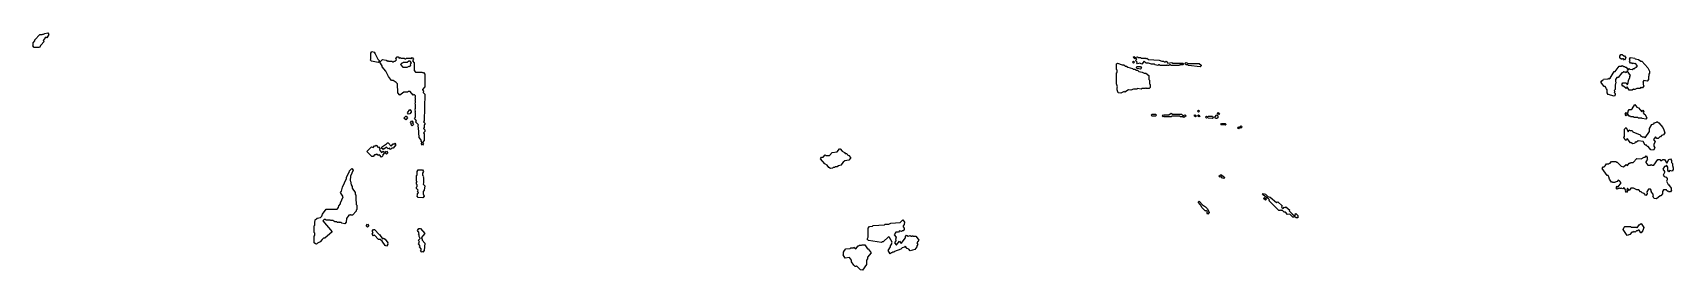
# Model space of a CAD drawing. Header units: millimetres. Extents: x 0 to 8214, y 0 to 584.
# Drawn here: x 4332 to 8214, y 0 to 562 of the extents above; entities that cross this region are included whole.
import ezdxf

# ---------------------------------------------------------------- set-up
doc = ezdxf.new("R2010")
doc.units = ezdxf.units.MM
doc.layers.add('M', color=7, linetype='Continuous')

msp = doc.modelspace()

# ---------------------------------------------------------------- linework, layer by layer
at = {"layer": 'M'}
for points in [[(4334.6, 527.2), (4331.6, 530.8), (4332.8, 532.3), (4332.8, 538), (4336.3, 542.3), (4336.3, 545.1), (4348.4, 557.4), (4353, 557.4), (4354.2, 558.8), (4355.4, 557.4), (4359.9, 560.2), (4366.9, 561.6), (4369.9, 558), (4367.5, 553.6), (4364.6, 549.9), (4363.4, 551.4), (4361.2, 550), (4356.1, 543.7), (4358.4, 540.8), (4350.3, 532.2), (4347.4, 527.2), (4334.6, 527.2)], [(5131.4, 499.4), (5131.4, 513.7), (5134.5, 517.4), (5139.4, 515.9), (5142.4, 512.3), (5148.3, 499.4), (5151.9, 495.1), (5148.9, 491.4), (5133.3, 494.3), (5130.2, 498), (5131.4, 499.4)], [(6972.8, 490), (6967.3, 490), (6961.9, 494.3), (6956.4, 487.1), (6952.2, 490), (6946.7, 488.6), (6944.6, 490.8), (6946, 492.3), (6941.8, 496.5), (6944.6, 499.4), (6942.6, 501.4), (6939.9, 500), (6936.4, 503.7), (6938.6, 506), (6941.3, 503.1), (6946.8, 504.5), (6948.2, 503.1), (6953.7, 503.1), (6955, 501.6), (6966, 501.6), (6967.3, 500.3), (6968.7, 501.7), (6972.9, 498.8), (6997.5, 497.3), (7004.4, 494.5), (7008.5, 494.5), (7009.9, 493.1), (7012.5, 493.1), (7014, 494.5), (7018.1, 490.2), (7027.7, 491.6), (7029.1, 490.2), (7053.8, 490.2), (7055.9, 488), (7053.8, 485.7), (7046.9, 485.7), (7045.5, 484.3), (7026.3, 484.3), (7024.9, 485.7), (7022.2, 485.7), (7020.9, 484.3), (7018, 484.3), (7016.7, 485.7), (7015.4, 484.3), (7000.2, 484.3), (6998.8, 485.7), (6996.2, 485.7), (6994.8, 484.3), (6987.9, 485.7), (6986.5, 487.2), (6979.7, 487.2), (6972.8, 490)], [(8094.5, 500), (8093.5, 498.5), (8092.5, 500), (8090.6, 500), (8088.1, 503.6), (8088.1, 506.6), (8090.6, 510.2), (8093.5, 510.2), (8097.3, 507.4), (8099.2, 507.4), (8102.6, 502.3), (8099.1, 497.1), (8097.2, 500), (8094.5, 500)], [(5153.1, 493.7), (5152.3, 492.7), (5152.3, 494.7), (5153.1, 493.7)], [(5243.5, 342.3), (5244.6, 343.7), (5237.5, 350.8), (5239.9, 353.7), (5235.1, 359.4), (5237.5, 362.3), (5237.5, 372.2), (5236.3, 373.7), (5237.5, 376.5), (5236.3, 379.4), (5237.5, 382.2), (5236.3, 383.7), (5237.5, 385.1), (5237.5, 392.2), (5236.3, 395.1), (5237.5, 396.6), (5237.5, 400.8), (5236.3, 402.3), (5237.5, 403.7), (5237.5, 406.5), (5236.3, 408), (5237.5, 409.4), (5237.5, 412.2), (5234.6, 415.7), (5232.2, 414.3), (5225.1, 422.9), (5220.4, 422.9), (5219.2, 421.4), (5209.6, 421.4), (5200.1, 414.3), (5195.8, 419.4), (5194.6, 440.8), (5191.7, 444.3), (5184.6, 448.6), (5181, 448.6), (5173.2, 457.9), (5167.2, 470.8), (5158.9, 480.8), (5158.9, 483.6), (5152.9, 492.3), (5159.5, 498.8), (5168, 497.3), (5170.3, 494.5), (5172.7, 496), (5173.9, 494.5), (5182.2, 494.5), (5183.4, 493.1), (5185.7, 493.1), (5186.9, 494.5), (5189.3, 494.5), (5192.2, 498), (5191, 500.8), (5194.1, 504.5), (5196.6, 504.5), (5198.9, 501.7), (5201.3, 503.1), (5202.5, 501.6), (5210.9, 501.6), (5212, 500.2), (5214.3, 500.2), (5215.5, 501.6), (5226.3, 501.6), (5227.5, 500.3), (5229.9, 503.1), (5233, 499.4), (5230.6, 495.1), (5234.2, 490.9), (5234.2, 472.3), (5237.1, 468.8), (5252.6, 468.8), (5253.8, 467.4), (5256.1, 467.4), (5259.2, 463.7), (5259.2, 433.6), (5254.4, 427.9), (5254.4, 426.6), (5256.8, 423.7), (5255.6, 420.8), (5259.2, 416.6), (5258, 353.7), (5256.8, 350.8), (5259.2, 348), (5259.2, 345.1), (5258, 343.6), (5258, 337.9), (5256.8, 335.1), (5259.2, 332.3), (5259.2, 327.9), (5256.8, 325.1), (5258, 322.3), (5258, 306.5), (5254.4, 302.3), (5256.8, 299.4), (5253.7, 295.7), (5250.6, 299.4), (5253, 302.3), (5250.6, 305.1), (5251.8, 306.5), (5245.9, 313.6), (5244.7, 337.9), (5243.5, 339.4), (5243.5, 342.3)], [(5223.9, 481.7), (5226.8, 485.1), (5225.6, 488), (5228, 490.8), (5225.1, 494.3), (5221.6, 494.3), (5218, 491.4), (5208.5, 491.4), (5207.3, 490), (5204.9, 490), (5202, 486.5), (5207.3, 480.2), (5217.9, 480.2), (5222.7, 483.1), (5223.9, 481.7)], [(6896.6, 466.6), (6898, 468), (6898, 473.6), (6896.6, 475.1), (6896.6, 488), (6898.8, 490.2), (6909.8, 485.9), (6913.9, 485.9), (6918, 483.1), (6920.8, 483.1), (6923.5, 480.2), (6934.5, 477.3), (6935.9, 475.9), (6940, 475.9), (6944.1, 473.1), (6946.8, 473.1), (6949.6, 470.2), (6957.8, 468.8), (6961.9, 465.9), (6966, 465.9), (6973.6, 460.9), (6973.6, 450.9), (6975, 449.4), (6975, 440.9), (6976.4, 439.4), (6976.4, 432.2), (6974.2, 430), (6967.3, 430), (6966, 431.4), (6964.6, 430), (6956.4, 430), (6955, 428.6), (6946.8, 430), (6945.5, 428.6), (6937.2, 428.6), (6930.3, 425.7), (6924.9, 427.1), (6916.6, 421.4), (6915.2, 422.8), (6907, 418.6), (6900.8, 419.3), (6898, 426.5), (6898, 432.3), (6899.4, 433.7), (6896.6, 440.8), (6896.6, 466.6)], [(6939.4, 492.3), (6937.2, 490), (6935, 492.3), (6937.2, 494.5), (6939.4, 492.3)], [(6953.7, 475.7), (6945.4, 477.2), (6943.2, 479.4), (6945.4, 481.6), (6953.7, 481.6), (6955.8, 478), (6953.7, 475.7)], [(7060.6, 491.7), (7067.5, 488.8), (7092.1, 488.8), (7097, 485.2), (7097, 483.6), (7094.9, 481.4), (7067.4, 484.3), (7066, 485.7), (7061.9, 485.7), (7058.4, 489.4), (7060.6, 491.7)], [(8057.8, 419.4), (8057.8, 426.5), (8056.9, 429.3), (8053.6, 434.3), (8050.7, 434.3), (8043.5, 445.1), (8046, 448.8), (8047.9, 448.8), (8049.8, 451.6), (8060.2, 453.1), (8061.2, 454.5), (8063.1, 453.1), (8064.9, 454.5), (8074.4, 470.2), (8077.3, 470.2), (8086.8, 483.1), (8091.5, 483.1), (8093.5, 484.5), (8097.3, 481.6), (8100.1, 481.6), (8101.1, 480.2), (8103, 480.2), (8107.7, 473.1), (8110.5, 477.4), (8111.5, 475.9), (8117.1, 474.5), (8120.9, 477.4), (8123.7, 477.4), (8125.6, 480.2), (8127.5, 480.2), (8129.8, 483.7), (8124.8, 489.9), (8123.8, 488.6), (8119.1, 490), (8117.1, 488.5), (8116.2, 490), (8113.3, 490), (8110.9, 493.7), (8112.8, 496.5), (8110.9, 499.4), (8113.3, 503.1), (8123.9, 501.6), (8124.8, 500.2), (8132.4, 498.8), (8138.1, 494.5), (8140, 494.5), (8154.2, 478.7), (8158.5, 470.8), (8158.5, 466.5), (8156.6, 463.6), (8156.6, 459.4), (8155.7, 457.9), (8155.7, 450.8), (8153.2, 447.1), (8144.7, 448.6), (8142.4, 445.1), (8143.3, 443.7), (8143.3, 439.4), (8145.3, 436.5), (8141.9, 431.4), (8138.9, 431.4), (8138, 432.8), (8135.2, 430), (8128.6, 430), (8123.8, 427.2), (8121.9, 427.2), (8120.9, 428.5), (8117.2, 425.7), (8110.5, 425.7), (8105.8, 434.2), (8103, 430), (8097.2, 435.7), (8095.3, 435.7), (8092.9, 439.4), (8095.3, 443.1), (8103, 443.1), (8105.8, 438.9), (8108.1, 442.3), (8109, 449.4), (8111.8, 455.1), (8111.8, 458), (8113.7, 460.8), (8105.8, 471.4), (8102.9, 467.1), (8101.9, 468.6), (8098.1, 468.6), (8097.2, 469.9), (8095.4, 467.2), (8092.6, 467.2), (8084, 455.7), (8081.2, 455.7), (8077.9, 450.8), (8077.9, 446.6), (8078.9, 445.1), (8077, 438), (8077, 427.9), (8075.1, 425.1), (8076, 422.2), (8075.1, 420.8), (8077, 418), (8077, 415.1), (8074.5, 411.4), (8060.2, 415.7), (8057.8, 419.4)], [(8131.3, 360), (8130.4, 361.4), (8121.9, 361.4), (8120.9, 362.9), (8113.3, 362.9), (8112.4, 364.3), (8110.5, 364.3), (8107.1, 369.4), (8108.1, 376.6), (8110.5, 380.2), (8115.2, 380.2), (8117.1, 381.6), (8123.8, 391.7), (8128.6, 385.9), (8132.4, 384.5), (8139.9, 374.6), (8142.8, 378.9), (8145.3, 375.1), (8143.4, 372.3), (8145.7, 368.8), (8147.6, 368.8), (8151.9, 360.8), (8149.5, 357.1), (8140.8, 358.6), (8139.9, 360), (8131.3, 360)], [(5210.1, 359.4), (5214.3, 364.5), (5215.6, 364.5), (5218.7, 360.8), (5214.4, 355.7), (5210.1, 359.4)], [(5227, 373.6), (5224, 370), (5220.9, 369.3), (5218.4, 372.2), (5223.9, 380.3), (5227, 376.6), (5227, 373.6)], [(5233, 345.1), (5229.9, 341.4), (5226.8, 345.1), (5228, 346.5), (5225.6, 349.4), (5228.7, 353.1), (5231.8, 349.4), (5230.6, 348), (5233, 345.1)], [(6981, 368.8), (6989.3, 368.8), (6991.5, 366.5), (6989.3, 364.3), (6981, 364.3), (6978.9, 366.5), (6981, 368.8)], [(7007.1, 362.8), (7004.9, 365.1), (7007.1, 367.4), (7008.5, 366), (7009.8, 367.4), (7020.8, 367.4), (7026.3, 371.7), (7029.1, 368.8), (7051, 368.8), (7053.8, 365.9), (7059.2, 367.4), (7061.4, 365.1), (7056.5, 361.4), (7053.7, 364.2), (7052.4, 362.9), (7048.2, 362.9), (7046.8, 364.3), (7027.7, 364.3), (7026.3, 362.9), (7009.8, 362.9), (7008.5, 364.2), (7007.1, 362.8)], [(7080.3, 365.1), (7082.5, 367.4), (7086.1, 365.1), (7083.9, 362.8), (7080.3, 365.1)], [(7090.7, 378.8), (7092.9, 376.5), (7090.7, 374.2), (7088.5, 376.5), (7090.7, 378.8)], [(7092.1, 362.8), (7088.5, 365.1), (7090.7, 367.4), (7094.3, 365.1), (7092.1, 362.8)], [(7123.7, 358.6), (7114, 360), (7112.7, 361.4), (7109.9, 360), (7107.7, 362.3), (7109.9, 364.5), (7112.7, 363.1), (7114, 364.5), (7123.7, 364.5), (7125.8, 360.8), (7123.7, 358.6)], [(7136.8, 365.1), (7136.8, 360.8), (7134.6, 358.6), (7131.1, 359.3), (7129.7, 362.3), (7134.6, 367.4), (7136.8, 365.1)], [(7140.9, 370.8), (7138.7, 368.6), (7135.1, 370.8), (7137.3, 373.1), (7140.9, 370.8)], [(8153.1, 292.9), (8151.3, 295.7), (8148.4, 295.7), (8143.7, 304.3), (8131.4, 305.7), (8127.6, 302.9), (8124.8, 302.9), (8122.9, 300), (8119, 298.6), (8115.2, 301.4), (8113.3, 301.4), (8105.8, 311.4), (8103, 307.1), (8101, 308.6), (8097.6, 313.7), (8099.5, 316.6), (8099.5, 333.7), (8103, 337.4), (8107.7, 327.5), (8110.5, 331.7), (8112.5, 330.2), (8117.2, 330.2), (8119.1, 327.3), (8136.2, 320.2), (8138.1, 317.4), (8140, 317.4), (8140.9, 315.9), (8145.7, 315.9), (8148.4, 313.1), (8158.3, 328), (8158.3, 335.1), (8163.6, 344.5), (8168.3, 345.9), (8170.2, 348.8), (8175, 350.2), (8175.9, 351.7), (8180.8, 348.8), (8189.8, 338), (8192.7, 332.3), (8194.6, 325.1), (8191.2, 320), (8186.5, 318.6), (8184.6, 315.7), (8182.6, 315.7), (8178.9, 311.4), (8175.9, 311.4), (8172.2, 315.7), (8168, 309.4), (8171.8, 303.7), (8169, 297.9), (8169, 293.7), (8170.9, 289.4), (8167.5, 284.3), (8161.2, 285), (8155.1, 292.9), (8153.1, 292.9)], [(8105.4, 369.4), (8102.9, 365.6), (8100.4, 369.4), (8102.9, 373.1), (8105.4, 369.4)], [(7153.8, 347.4), (7156, 345.1), (7153.8, 342.9), (7144.8, 343.6), (7143.4, 345.1), (7145.5, 347.4), (7153.8, 347.4)], [(7187.5, 336.5), (7185.3, 334.2), (7183.1, 336.5), (7185.3, 338.8), (7187.5, 336.5)], [(7194.4, 339.4), (7190.8, 335.7), (7188.6, 338), (7192.2, 341.7), (7194.4, 339.4)], [(5121.9, 280.8), (5133.3, 291.7), (5136.9, 290.2), (5140.4, 294.5), (5142.8, 294.5), (5144.1, 296), (5148.8, 290.3), (5150, 291.7), (5153.1, 288), (5151.9, 285.1), (5157.2, 278.8), (5160.8, 281.7), (5163.9, 278), (5159.1, 272.3), (5160.3, 270.8), (5157.2, 267.1), (5152.4, 272.8), (5150, 271.4), (5147.6, 274.2), (5146.5, 272.8), (5144.1, 274.3), (5142.9, 272.9), (5140.5, 272.9), (5137, 268.6), (5134.5, 268.6), (5121.9, 280.8)], [(5188.2, 300.3), (5191.3, 296.5), (5184.6, 288.6), (5181.1, 288.6), (5178.6, 285.7), (5176.2, 288.6), (5172.6, 287.1), (5169.1, 291.4), (5164.3, 287.1), (5163.1, 288.5), (5160.8, 285.7), (5156.4, 289.4), (5159.5, 293), (5169, 298.8), (5171.4, 301.6), (5172.7, 301.6), (5179.8, 293.1), (5184.6, 298.8), (5185.8, 297.4), (5188.2, 300.3)], [(5169.1, 281.7), (5172.2, 278), (5169.1, 274.2), (5166, 278), (5169.1, 281.7)], [(6219.8, 240.7), (6216, 242.9), (6211.7, 248.6), (6206.3, 251.5), (6196.1, 263.7), (6198.8, 267.4), (6202.1, 267.4), (6207.5, 273.1), (6208.6, 271.6), (6217.1, 271.6), (6223.6, 278.8), (6235.4, 280.2), (6240.8, 287.4), (6243, 287.4), (6247.4, 281.6), (6252.7, 278.8), (6254.9, 275.9), (6258.1, 275.9), (6260.3, 273), (6263.5, 271.6), (6267.3, 266.6), (6267.3, 265.1), (6263.5, 260), (6253.8, 258.6), (6249.5, 255.7), (6244.1, 248.6), (6238.7, 247.2), (6235.5, 244.3), (6231.2, 244.3), (6230.1, 242.9), (6225.8, 242.9), (6224.7, 241.4), (6219.8, 240.7)], [(5004.6, 123.1), (5012.9, 124.5), (5015.8, 128), (5017, 132.3), (5026, 144.5), (5052.2, 144.5), (5055.2, 148), (5056.4, 152.3), (5059.9, 156.6), (5059.9, 159.4), (5065.9, 173.7), (5059.9, 183.7), (5062.3, 186.6), (5064.7, 196.6), (5074.2, 216.6), (5074.2, 219.4), (5077.8, 228), (5080.2, 230.9), (5081.4, 235.2), (5086.9, 240.3), (5089.9, 236.6), (5084, 222.2), (5082.8, 212.3), (5084, 210.9), (5085.2, 202.3), (5087.5, 198), (5087.5, 193.7), (5094.7, 183.7), (5094.7, 179.4), (5095.9, 178), (5095.9, 163.7), (5097.1, 162.3), (5097.1, 155.1), (5098.3, 153.7), (5098.3, 143.6), (5097.1, 142.2), (5097.1, 139.4), (5088.1, 130), (5084.4, 130), (5083.3, 131.4), (5082.1, 130), (5079.8, 130), (5074.4, 122.2), (5073.2, 113.6), (5070.2, 110), (5063, 111.4), (5061.8, 112.9), (5057, 112.9), (5055.9, 114.2), (5054.7, 112.9), (5052.2, 112.9), (5051, 114.3), (5046.3, 114.3), (5041.5, 117.2), (5036.7, 117.2), (5035.6, 118.6), (5026, 118.6), (5024.8, 120), (5021.3, 120), (5018.4, 116.5), (5039.9, 90.8), (5022.5, 75.7), (5020.1, 75.7), (5016.6, 72.9), (5011.8, 67.2), (5005.9, 64.3), (5003.5, 61.4), (5000.4, 62.2), (4998, 65.1), (4998, 80.9), (4999.1, 82.3), (4999.1, 87.9), (4998, 89.4), (4998, 105.1), (4999.1, 106.6), (4999.1, 115.1), (5000.3, 116.5), (4999.1, 118), (5004.6, 123.1)], [(5241.1, 202.2), (5239.9, 203.6), (5239.9, 208), (5241.1, 209.4), (5239.9, 210.8), (5239.9, 223.7), (5241.1, 225.1), (5241.1, 233.7), (5244.1, 237.4), (5253.8, 237.4), (5256.8, 233.7), (5254.4, 229.4), (5254.4, 225.1), (5256.8, 222.3), (5255.6, 220.8), (5256.8, 219.4), (5256.8, 206.5), (5255.6, 203.7), (5259.2, 199.4), (5258, 189.4), (5255.6, 186.5), (5255.6, 180.8), (5258, 175.1), (5255, 171.4), (5243.5, 172.2), (5241.1, 175.1), (5242.3, 177.9), (5241.1, 179.4), (5244.6, 183.7), (5242.3, 186.5), (5243.5, 189.4), (5239.9, 193.6), (5239.9, 196.6), (5241.1, 198), (5241.1, 202.2)], [(8167.8, 178), (8162.1, 186.5), (8163, 188), (8160.7, 191.4), (8156.1, 191.4), (8151.9, 185.1), (8152.8, 180.8), (8149.4, 177.1), (8145.6, 181.4), (8140.8, 182.9), (8138.9, 185.7), (8137, 185.7), (8133.2, 190), (8128.5, 190), (8120.9, 194.3), (8114.4, 194.3), (8110.5, 188.5), (8106.7, 194.2), (8104.5, 190.8), (8106.4, 188), (8103.9, 184.2), (8101.4, 188), (8102.3, 189.4), (8097.3, 195.7), (8095.4, 192.8), (8091.6, 194.3), (8090.7, 192.9), (8088.7, 192.9), (8086.8, 194.3), (8085.9, 192.8), (8084, 194.3), (8082.1, 191.4), (8079.6, 195.1), (8082, 198.8), (8084, 197.4), (8086.7, 200.2), (8091, 206.5), (8087.7, 211.5), (8084, 212.8), (8082.1, 210), (8077.4, 208.6), (8076.4, 207.2), (8071.6, 207.2), (8070.6, 208.6), (8068.7, 208.6), (8063.5, 215.1), (8062.5, 220.8), (8060.2, 224.3), (8058.3, 224.3), (8046.4, 240.8), (8048.8, 244.5), (8050.7, 244.5), (8053.5, 247.3), (8056.4, 251.6), (8062.1, 251.6), (8063.1, 253.1), (8065, 253.1), (8068.8, 257.4), (8079.3, 257.4), (8080.2, 255.9), (8082.1, 255.9), (8091.6, 245.9), (8097.2, 244.5), (8102.9, 250.2), (8106.7, 247.4), (8110.5, 253.1), (8112.4, 253.1), (8113.3, 254.5), (8120, 254.5), (8128.5, 264.5), (8139, 263.1), (8145.6, 267.4), (8148.4, 267.4), (8150.4, 270.3), (8152.8, 266.6), (8152.8, 263.7), (8153.8, 262.3), (8150, 256.5), (8150, 255.1), (8154.2, 248.8), (8160.8, 248.8), (8162.7, 250.3), (8163.7, 248.8), (8168.3, 248.8), (8177.8, 261.6), (8182.6, 261.6), (8185.5, 258.8), (8190.2, 261.6), (8194, 261.6), (8199.7, 253.2), (8204.3, 261.6), (8208.2, 263.1), (8210.7, 259.4), (8210.7, 255.1), (8212.6, 252.3), (8212.6, 248), (8214.5, 242.3), (8214.5, 237.9), (8212, 234.3), (8206.4, 235.7), (8204.4, 232.8), (8201.9, 236.5), (8201.9, 243.6), (8198.7, 248.5), (8195.9, 245.7), (8194, 245.7), (8189.8, 239.4), (8193.6, 233.7), (8193.6, 230.8), (8190.8, 225.1), (8193.1, 221.6), (8197.8, 220.2), (8200.2, 216.6), (8200.2, 213.6), (8198.4, 210.8), (8202.6, 203.1), (8203.5, 203.1), (8209.7, 193.7), (8209.7, 190.9), (8210.7, 189.4), (8208.3, 185.7), (8203.4, 185.7), (8202.5, 187.2), (8200.6, 187.2), (8198.7, 190), (8191.2, 190), (8188.9, 186.5), (8188.9, 180.8), (8185.5, 175.7), (8183.6, 175.7), (8175, 168.6), (8169.7, 169.3), (8165.9, 175.1), (8167.8, 178)], [(7141.4, 220), (7139.3, 222.3), (7142.8, 225.9), (7145.6, 225.9), (7153.3, 219.4), (7151.1, 217.1), (7147.6, 217.9), (7144.2, 221.4), (7141.4, 220)], [(7116.2, 136.5), (7112.7, 132.8), (7110.5, 136.6), (7111.9, 138), (7108.6, 141.4), (7107.2, 140), (7099.6, 147.9), (7095.5, 155), (7089.9, 160.8), (7092.1, 163.1), (7100.4, 154.5), (7107.3, 150.2), (7112.1, 145.2), (7116.2, 136.5)], [(7284.1, 141.4), (7281.3, 141.4), (7257.2, 165.1), (7258.6, 166.5), (7256.6, 168.6), (7242.1, 179.4), (7244.3, 181.6), (7249.8, 180.2), (7255.3, 174.5), (7260.8, 173.1), (7275.8, 160.2), (7278.6, 161.7), (7289, 152.3), (7287.6, 149.4), (7290.9, 146), (7293.7, 148.8), (7295, 147.4), (7297.8, 150.2), (7306.8, 142.3), (7305.4, 140.8), (7312.9, 133), (7318.3, 128.8), (7320.2, 130.8), (7318.9, 132.3), (7321.1, 134.5), (7326, 129.4), (7326, 123.6), (7321.7, 123.6), (7318.3, 127.1), (7317, 125.7), (7314.2, 125.7), (7307.3, 132.9), (7301.8, 131.4), (7296.4, 137.2), (7293.6, 137.2), (7289.5, 141.4), (7286.8, 141.4), (7285.4, 142.8), (7284.1, 141.4)], [(7249.8, 165.7), (7244.8, 169.4), (7247, 171.7), (7252, 168), (7249.8, 165.7)], [(6361.7, 55.1), (6361.7, 58), (6365, 62.3), (6365, 65.1), (6366, 66.5), (6359.1, 77.2), (6357, 78.6), (6344.1, 67.2), (6342, 67.2), (6340.9, 65.7), (6309.6, 70), (6306.9, 73.7), (6309, 78), (6309, 99.4), (6311.8, 103.1), (6319.3, 104.5), (6320.4, 105.9), (6347.3, 107.3), (6348.4, 108.8), (6358.1, 108.8), (6362.4, 111.6), (6384.9, 113.1), (6391.4, 118.8), (6395.3, 113.7), (6394.2, 107.9), (6392.1, 105.1), (6392.1, 102.3), (6394.2, 99.4), (6394.2, 96.5), (6391.5, 92.9), (6389.3, 92.9), (6388.2, 91.4), (6382.9, 92.9), (6380.7, 90), (6374.3, 90), (6370.6, 83.7), (6374.9, 78), (6373.8, 72.3), (6374.9, 70.8), (6371.6, 65.1), (6375.3, 60.2), (6376.3, 60.2), (6382.8, 68.8), (6387.1, 63.1), (6397.2, 76.6), (6397.2, 79.4), (6400, 83.1), (6403.3, 80.2), (6408.7, 81.7), (6409.8, 80.2), (6412.9, 80.2), (6414, 81.7), (6415.1, 80.2), (6421.6, 80.2), (6427.6, 73.7), (6428.7, 70.8), (6424.4, 65.1), (6426.5, 60.8), (6424.3, 57.9), (6424.3, 55.1), (6419.5, 48.6), (6408.6, 45.7), (6405.4, 50), (6401, 51.5), (6396.8, 57.1), (6394.7, 54.3), (6389.3, 52.9), (6386.1, 50), (6371.1, 44.3), (6370, 42.9), (6366.7, 42.9), (6365.7, 41.4), (6363.5, 41.4), (6361.3, 38.5), (6356.4, 46.5), (6361.7, 55.1)], [(5123.8, 101.4), (5120.7, 105.1), (5123.8, 108.8), (5126.9, 105.1), (5123.8, 101.4)], [(5151.3, 84.5), (5152.5, 84.5), (5159.6, 74.5), (5161.9, 75.9), (5165.6, 73), (5172.2, 65.1), (5171, 62.3), (5172.2, 60.8), (5169.1, 57.1), (5165.5, 58.6), (5158.3, 68.6), (5153.6, 72.9), (5150, 72.9), (5140.5, 82.8), (5138.1, 81.4), (5135, 85.1), (5137.4, 89.4), (5135, 92.3), (5138.1, 95.9), (5140.5, 95.9), (5151.3, 84.5)], [(5244.7, 85.1), (5245.9, 88), (5242.3, 93.7), (5245.3, 98.8), (5249, 98.8), (5259.2, 86.5), (5250.9, 76.5), (5253.2, 73.7), (5253.2, 70.9), (5259.2, 63.7), (5258, 46.5), (5254.9, 42.8), (5253.7, 44.2), (5252.5, 42.8), (5249.4, 46.5), (5250.6, 48), (5250.6, 50.8), (5247, 55.1), (5248.2, 57.9), (5244.7, 62.2), (5247, 66.5), (5244.7, 70.8), (5248.2, 75.1), (5245.9, 79.4), (5245.9, 83.6), (5244.7, 85.1)], [(8098.1, 101.6), (8100.1, 103.1), (8114.4, 103.1), (8115.3, 101.6), (8127.6, 101.6), (8129.5, 100.3), (8134.2, 107.3), (8139, 110.2), (8145.3, 100.8), (8142.4, 93.6), (8139, 88.6), (8138, 88.6), (8134.2, 94.3), (8131.4, 94.3), (8130.5, 92.9), (8127.6, 92.9), (8124.8, 90), (8121, 91.4), (8120.1, 90), (8116.3, 90), (8111.5, 84.3), (8105.3, 82.1), (8095.7, 96.5), (8098.1, 101.6)], [(6281.7, 10), (6280.7, 8.6), (6278.4, 8.6), (6275.2, 11.5), (6269.2, 19.4), (6269.2, 23.6), (6264.5, 30), (6254.8, 28.6), (6249.9, 36.5), (6250.9, 38), (6250.9, 42.3), (6253.1, 46.6), (6255.8, 50.2), (6266.6, 51.6), (6267.7, 53.1), (6274.1, 53.1), (6275.2, 54.5), (6279.5, 50.3), (6284.9, 57.4), (6287, 57.4), (6288.1, 58.8), (6293.5, 58.8), (6294.6, 60.2), (6301.1, 60.2), (6307.6, 50.2), (6308.6, 50.2), (6315.7, 40.8), (6307.1, 30.8), (6307.1, 26.5), (6304.9, 23.6), (6304.9, 13.6), (6295.7, 0), (6290.8, 0.7), (6281.7, 10)]]:
    msp.add_lwpolyline(points, close=True, dxfattribs=at)

doc.saveas('drawing.dxf')
